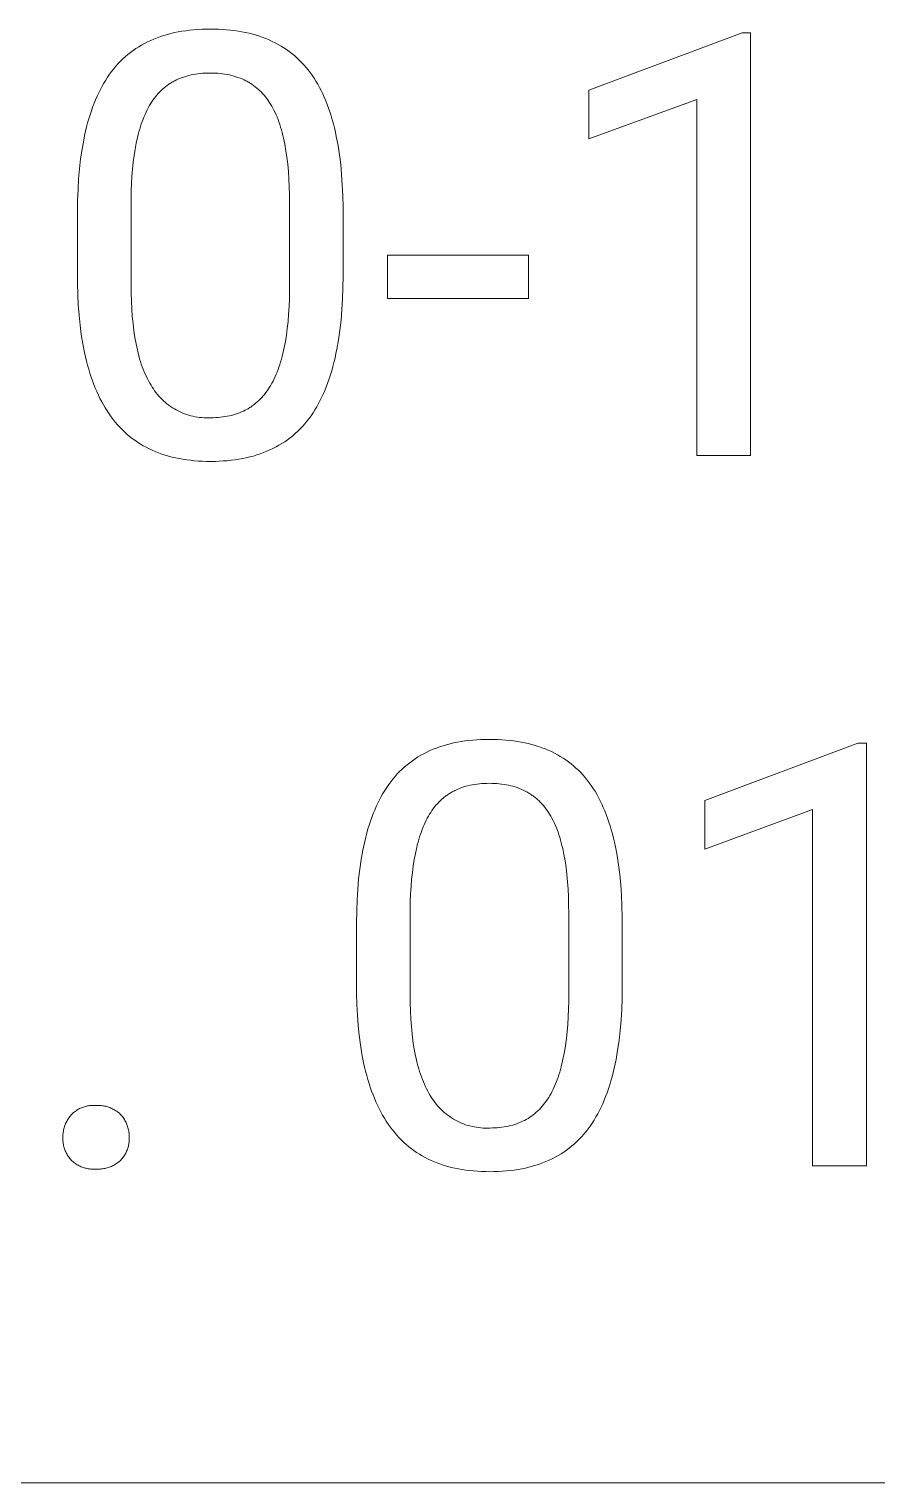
# Model space of a CAD drawing. Header units: millimetres. Extents: x -1480 to 5249, y -840 to 3860.
# Drawn here: x 3747.1 to 3875.5, y -464.2 to -244.1 of the extents above; entities that cross this region are included whole.
import ezdxf

# ---------------------------------------------------------------- set-up
doc = ezdxf.new("R2010")
doc.units = ezdxf.units.MM
doc.header["$MEASUREMENT"] = 0
doc.layers.add('Domyślny', color=7, linetype='Continuous', true_color=0x000000)

msp = doc.modelspace()

# ---------------------------------------------------------------- linework, layer by layer
at = {"layer": 'Domyślny', "color": 18, "lineweight": 15, "true_color": 0x000000}
for p, q in [((3770.27, -244.38), (3770.85, -244.3)), ((3770.85, -244.3), (3771.44, -244.22)), ((3771.44, -244.22), (3772.04, -244.16)), ((3772.04, -244.16), (3772.65, -244.12)), ((3772.65, -244.12), (3773.27, -244.08)), ((3773.27, -244.08), (3773.9, -244.06)), ((3773.9, -244.06), (3774.55, -244.06)), ((3774.55, -244.06), (3775.19, -244.06)), ((3775.19, -244.06), (3775.82, -244.08)), ((3775.82, -244.08), (3776.43, -244.11)), ((3776.43, -244.11), (3777.04, -244.16)), ((3777.04, -244.16), (3777.64, -244.22)), ((3777.64, -244.22), (3778.22, -244.29)), ((3778.22, -244.29), (3778.8, -244.37)), ((3778.8, -244.37), (3779.36, -244.47)), ((3763.73, -246.73), (3764.17, -246.47)), ((3764.17, -246.47), (3764.62, -246.22)), ((3764.62, -246.22), (3765.08, -245.99)), ((3765.08, -245.99), (3765.55, -245.77)), ((3765.55, -245.77), (3766.03, -245.56)), ((3766.03, -245.56), (3766.52, -245.37)), ((3766.52, -245.37), (3767.03, -245.19)), ((3767.03, -245.19), (3767.54, -245.02)), ((3767.54, -245.02), (3768.07, -244.87)), ((3768.07, -244.87), (3768.6, -244.73)), ((3768.6, -244.73), (3769.15, -244.6)), ((3769.15, -244.6), (3769.7, -244.48)), ((3769.7, -244.48), (3770.27, -244.38)), ((3779.36, -244.47), (3779.91, -244.58)), ((3779.91, -244.58), (3780.45, -244.7)), ((3780.45, -244.7), (3780.99, -244.83)), ((3780.99, -244.83), (3781.51, -244.98)), ((3781.51, -244.98), (3782.02, -245.14)), ((3782.02, -245.14), (3782.52, -245.32)), ((3782.52, -245.32), (3783, -245.5)), ((3783, -245.5), (3783.48, -245.7)), ((3783.48, -245.7), (3783.95, -245.92)), ((3783.95, -245.92), (3784.41, -246.14)), ((3784.41, -246.14), (3784.85, -246.38)), ((3784.85, -246.38), (3785.29, -246.63)), ((3831.91, -253.33), (3855.1, -244.64)), ((3855.1, -244.64), (3856.38, -244.64)), ((3856.38, -244.64), (3856.38, -308.65)), ((3760.97, -248.92), (3761.33, -248.57)), ((3761.33, -248.57), (3761.7, -248.23)), ((3761.7, -248.23), (3762.09, -247.9)), ((3762.09, -247.9), (3762.48, -247.59)), ((3762.48, -247.59), (3762.89, -247.29)), ((3762.89, -247.29), (3763.31, -247)), ((3763.31, -247), (3763.73, -246.73)), ((3785.29, -246.63), (3785.71, -246.89)), ((3785.71, -246.89), (3786.13, -247.17)), ((3786.13, -247.17), (3786.53, -247.46)), ((3786.53, -247.46), (3786.92, -247.76)), ((3786.92, -247.76), (3787.31, -248.08)), ((3787.31, -248.08), (3787.68, -248.41)), ((3787.68, -248.41), (3788.04, -248.75)), ((3788.04, -248.75), (3788.39, -249.1)), ((3759.01, -251.32), (3759.31, -250.89)), ((3759.31, -250.89), (3759.62, -250.47)), ((3759.62, -250.47), (3759.94, -250.06)), ((3759.94, -250.06), (3760.27, -249.67)), ((3760.27, -249.67), (3760.62, -249.29)), ((3760.62, -249.29), (3760.97, -248.92)), ((3771.99, -250.94), (3771.65, -251)), ((3772.34, -250.88), (3771.99, -250.94)), ((3772.69, -250.83), (3772.34, -250.88)), ((3773.05, -250.78), (3772.69, -250.83)), ((3773.41, -250.75), (3773.05, -250.78)), ((3773.78, -250.73), (3773.41, -250.75)), ((3774.16, -250.72), (3773.78, -250.73)), ((3774.55, -250.71), (3774.16, -250.72)), ((3774.93, -250.72), (3774.55, -250.71)), ((3775.32, -250.73), (3774.93, -250.72)), ((3775.69, -250.75), (3775.32, -250.73)), ((3776.06, -250.78), (3775.69, -250.75)), ((3776.42, -250.83), (3776.06, -250.78)), ((3776.77, -250.88), (3776.42, -250.83)), ((3777.12, -250.94), (3776.77, -250.88)), ((3777.46, -251), (3777.12, -250.94)), ((3788.39, -249.1), (3788.73, -249.47)), ((3788.73, -249.47), (3789.06, -249.85)), ((3789.06, -249.85), (3789.38, -250.24)), ((3789.38, -250.24), (3789.69, -250.64)), ((3789.69, -250.64), (3789.99, -251.06)), ((3757.92, -253.2), (3758.18, -252.71)), ((3758.18, -252.71), (3758.45, -252.23)), ((3758.45, -252.23), (3758.73, -251.77)), ((3758.73, -251.77), (3759.01, -251.32)), ((3767.36, -253.13), (3767.25, -253.24)), ((3767.48, -253.03), (3767.36, -253.13)), ((3767.6, -252.93), (3767.48, -253.03)), ((3767.73, -252.83), (3767.6, -252.93)), ((3767.85, -252.73), (3767.73, -252.83)), ((3767.98, -252.64), (3767.85, -252.73)), ((3768.1, -252.54), (3767.98, -252.64)), ((3768.23, -252.45), (3768.1, -252.54)), ((3768.36, -252.36), (3768.23, -252.45)), ((3768.5, -252.28), (3768.36, -252.36)), ((3768.63, -252.2), (3768.5, -252.28)), ((3768.76, -252.11), (3768.63, -252.2)), ((3768.9, -252.04), (3768.76, -252.11)), ((3769.04, -251.96), (3768.9, -252.04)), ((3769.18, -251.88), (3769.04, -251.96)), ((3769.47, -251.74), (3769.18, -251.88)), ((3769.76, -251.61), (3769.47, -251.74)), ((3770.06, -251.49), (3769.76, -251.61)), ((3770.36, -251.37), (3770.06, -251.49)), ((3770.68, -251.27), (3770.36, -251.37)), ((3770.99, -251.17), (3770.68, -251.27)), ((3771.32, -251.08), (3770.99, -251.17)), ((3771.65, -251), (3771.32, -251.08)), ((3777.8, -251.08), (3777.46, -251)), ((3778.13, -251.17), (3777.8, -251.08)), ((3778.45, -251.27), (3778.13, -251.17)), ((3778.76, -251.37), (3778.45, -251.27)), ((3779.07, -251.49), (3778.76, -251.37)), ((3779.37, -251.61), (3779.07, -251.49)), ((3779.67, -251.74), (3779.37, -251.61)), ((3779.96, -251.89), (3779.67, -251.74)), ((3780.1, -251.96), (3779.96, -251.89)), ((3780.24, -252.04), (3780.1, -251.96)), ((3780.38, -252.12), (3780.24, -252.04)), ((3780.52, -252.2), (3780.38, -252.12)), ((3780.65, -252.28), (3780.52, -252.2)), ((3780.79, -252.37), (3780.65, -252.28)), ((3780.92, -252.46), (3780.79, -252.37)), ((3781.05, -252.55), (3780.92, -252.46)), ((3781.18, -252.64), (3781.05, -252.55)), ((3781.3, -252.74), (3781.18, -252.64)), ((3781.43, -252.83), (3781.3, -252.74)), ((3781.55, -252.93), (3781.43, -252.83)), ((3781.68, -253.04), (3781.55, -252.93)), ((3781.8, -253.14), (3781.68, -253.04)), ((3781.92, -253.25), (3781.8, -253.14)), ((3789.99, -251.06), (3790.28, -251.5)), ((3790.28, -251.5), (3790.56, -251.94)), ((3790.56, -251.94), (3790.83, -252.4)), ((3790.83, -252.4), (3791.09, -252.88)), ((3791.09, -252.88), (3791.34, -253.37)), ((3756.75, -255.86), (3756.97, -255.3)), ((3756.97, -255.3), (3757.19, -254.75)), ((3757.19, -254.75), (3757.42, -254.22)), ((3757.42, -254.22), (3757.67, -253.7)), ((3757.67, -253.7), (3757.92, -253.2)), ((3765.68, -255.11), (3765.5, -255.39)), ((3765.87, -254.83), (3765.68, -255.11)), ((3766.06, -254.56), (3765.87, -254.83)), ((3766.26, -254.3), (3766.06, -254.56)), ((3766.47, -254.05), (3766.26, -254.3)), ((3766.68, -253.8), (3766.47, -254.05)), ((3766.9, -253.57), (3766.68, -253.8)), ((3767.13, -253.35), (3766.9, -253.57)), ((3767.25, -253.24), (3767.13, -253.35)), ((3782.03, -253.36), (3781.92, -253.25)), ((3782.26, -253.58), (3782.03, -253.36)), ((3782.49, -253.82), (3782.26, -253.58)), ((3782.7, -254.06), (3782.49, -253.82)), ((3782.91, -254.31), (3782.7, -254.06)), ((3783.12, -254.58), (3782.91, -254.31)), ((3783.31, -254.85), (3783.12, -254.58)), ((3783.5, -255.13), (3783.31, -254.85)), ((3783.69, -255.42), (3783.5, -255.13)), ((3791.34, -253.37), (3791.59, -253.87)), ((3791.59, -253.87), (3791.82, -254.39)), ((3791.82, -254.39), (3792.04, -254.92)), ((3792.04, -254.92), (3792.26, -255.46)), ((3831.91, -260.68), (3831.91, -253.33)), ((3848.25, -254.7), (3831.91, -260.68)), ((3848.25, -308.65), (3848.25, -254.7)), ((3756.17, -257.63), (3756.36, -257.03)), ((3756.36, -257.03), (3756.55, -256.44)), ((3756.55, -256.44), (3756.75, -255.86)), ((3764.53, -257.32), (3764.39, -257.68)), ((3764.68, -256.98), (3764.53, -257.32)), ((3764.83, -256.64), (3764.68, -256.98)), ((3764.99, -256.31), (3764.83, -256.64)), ((3765.15, -256), (3764.99, -256.31)), ((3765.32, -255.69), (3765.15, -256)), ((3765.5, -255.39), (3765.32, -255.69)), ((3783.87, -255.72), (3783.69, -255.42)), ((3784.04, -256.03), (3783.87, -255.72)), ((3784.21, -256.35), (3784.04, -256.03)), ((3784.37, -256.68), (3784.21, -256.35)), ((3784.52, -257.02), (3784.37, -256.68)), ((3784.67, -257.37), (3784.52, -257.02)), ((3784.82, -257.74), (3784.67, -257.37)), ((3792.26, -255.46), (3792.46, -256.02)), ((3792.46, -256.02), (3792.66, -256.59)), ((3792.66, -256.59), (3792.85, -257.18)), ((3792.85, -257.18), (3793.03, -257.78)), ((3755.52, -260.18), (3755.67, -259.52)), ((3755.67, -259.52), (3755.83, -258.88)), ((3755.83, -258.88), (3755.99, -258.25)), ((3755.99, -258.25), (3756.17, -257.63)), ((3763.76, -259.61), (3763.65, -260.03)), ((3763.87, -259.21), (3763.76, -259.61)), ((3763.99, -258.81), (3763.87, -259.21)), ((3764.12, -258.42), (3763.99, -258.81)), ((3764.25, -258.05), (3764.12, -258.42)), ((3764.39, -257.68), (3764.25, -258.05)), ((3784.95, -258.11), (3784.82, -257.74)), ((3785.09, -258.5), (3784.95, -258.11)), ((3785.21, -258.9), (3785.09, -258.5)), ((3785.33, -259.3), (3785.21, -258.9)), ((3785.45, -259.72), (3785.33, -259.3)), ((3785.56, -260.15), (3785.45, -259.72)), ((3793.03, -257.78), (3793.2, -258.39)), ((3793.2, -258.39), (3793.36, -259.02)), ((3793.36, -259.02), (3793.51, -259.67)), ((3793.51, -259.67), (3793.65, -260.32)), ((3755.14, -262.25), (3755.39, -260.86)), ((3755.39, -260.86), (3755.52, -260.18)), ((3763.35, -261.34), (3763.17, -262.26)), ((3763.54, -260.46), (3763.35, -261.34)), ((3763.65, -260.03), (3763.54, -260.46)), ((3785.66, -260.59), (3785.56, -260.15)), ((3785.86, -261.51), (3785.66, -260.59)), ((3786.03, -262.47), (3785.86, -261.51)), ((3793.65, -260.32), (3793.91, -261.68)), ((3793.91, -261.68), (3794.12, -263.09)), ((3754.76, -265.2), (3754.93, -263.69)), ((3754.93, -263.69), (3755.14, -262.25)), ((3763.02, -263.22), (3762.89, -264.22)), ((3763.17, -262.26), (3763.02, -263.22)), ((3786.17, -263.47), (3786.03, -262.47)), ((3786.3, -264.51), (3786.17, -263.47)), ((3794.12, -263.09), (3794.31, -264.55)), ((3754.62, -266.76), (3754.76, -265.2)), ((3762.7, -266.33), (3762.63, -267.45)), ((3762.78, -265.26), (3762.7, -266.33)), ((3762.89, -264.22), (3762.78, -265.26)), ((3786.4, -265.6), (3786.3, -264.51)), ((3786.48, -266.74), (3786.4, -265.6)), ((3794.31, -264.55), (3794.45, -266.07)), ((3794.45, -266.07), (3794.56, -267.65)), ((3754.47, -270.04), (3754.53, -268.37)), ((3754.53, -268.37), (3754.62, -266.76)), ((3762.63, -267.45), (3762.58, -268.61)), ((3786.53, -267.91), (3786.48, -266.74)), ((3786.57, -269.14), (3786.53, -267.91)), ((3794.56, -267.65), (3794.63, -269.28)), ((3754.45, -271.77), (3754.47, -270.04)), ((3762.58, -268.61), (3762.56, -269.8)), ((3762.56, -269.8), (3762.56, -282.75)), ((3786.58, -270.41), (3786.57, -269.14)), ((3786.58, -283.67), (3786.58, -270.41)), ((3794.63, -269.28), (3794.67, -270.97)), ((3754.45, -282.57), (3754.45, -271.77)), ((3794.67, -270.97), (3794.67, -281.47)), ((3801.38, -284.88), (3801.38, -278.27)), ((3801.38, -278.27), (3822.74, -278.27)), ((3822.74, -278.27), (3822.74, -284.88)), ((3794.67, -281.47), (3794.65, -283.23)), ((3754.49, -284.23), (3754.45, -282.57)), ((3762.56, -282.75), (3762.57, -284.02)), ((3786.55, -284.9), (3786.58, -283.67)), ((3794.65, -283.23), (3794.59, -284.92)), ((3754.57, -285.83), (3754.49, -284.23)), ((3754.69, -287.38), (3754.57, -285.83)), ((3762.57, -284.02), (3762.61, -285.24)), ((3762.61, -285.24), (3762.67, -286.42)), ((3786.43, -287.22), (3786.5, -286.08)), ((3786.5, -286.08), (3786.55, -284.9)), ((3794.59, -284.92), (3794.5, -286.56)), ((3822.74, -284.88), (3801.38, -284.88)), ((3754.84, -288.87), (3754.69, -287.38)), ((3762.67, -286.42), (3762.75, -287.56)), ((3762.75, -287.56), (3762.86, -288.66)), ((3786.23, -289.38), (3786.34, -288.32)), ((3786.34, -288.32), (3786.43, -287.22)), ((3794.37, -288.14), (3794.19, -289.66)), ((3794.5, -286.56), (3794.37, -288.14)), ((3755.03, -290.32), (3754.84, -288.87)), ((3755.26, -291.71), (3755.03, -290.32)), ((3762.86, -288.66), (3762.99, -289.72)), ((3762.99, -289.72), (3763.14, -290.74)), ((3785.93, -291.37), (3786.09, -290.39)), ((3786.09, -290.39), (3786.23, -289.38)), ((3794.19, -289.66), (3793.99, -291.12)), ((3755.52, -293.05), (3755.26, -291.71)), ((3763.14, -290.74), (3763.32, -291.71)), ((3763.32, -291.71), (3763.52, -292.65)), ((3763.52, -292.65), (3763.63, -293.1)), ((3785.56, -293.19), (3785.76, -292.3)), ((3785.76, -292.3), (3785.93, -291.37)), ((3793.74, -292.53), (3793.6, -293.21)), ((3793.99, -291.12), (3793.74, -292.53)), ((3755.66, -293.7), (3755.52, -293.05)), ((3755.82, -294.34), (3755.66, -293.7)), ((3755.98, -294.96), (3755.82, -294.34)), ((3756.15, -295.57), (3755.98, -294.96)), ((3763.63, -293.1), (3763.74, -293.54)), ((3763.74, -293.54), (3763.86, -293.97)), ((3763.86, -293.97), (3763.99, -294.38)), ((3763.99, -294.38), (3764.12, -294.79)), ((3764.12, -294.79), (3764.26, -295.19)), ((3784.96, -295.24), (3785.09, -294.85)), ((3785.09, -294.85), (3785.22, -294.45)), ((3785.22, -294.45), (3785.33, -294.04)), ((3785.33, -294.04), (3785.45, -293.62)), ((3785.45, -293.62), (3785.56, -293.19)), ((3793.3, -294.53), (3793.14, -295.17)), ((3793.46, -293.88), (3793.3, -294.53)), ((3793.6, -293.21), (3793.46, -293.88)), ((3756.33, -296.17), (3756.15, -295.57)), ((3756.52, -296.76), (3756.33, -296.17)), ((3756.72, -297.33), (3756.52, -296.76)), ((3764.26, -295.19), (3764.41, -295.58)), ((3764.41, -295.58), (3764.56, -295.95)), ((3764.56, -295.95), (3764.71, -296.32)), ((3764.71, -296.32), (3764.88, -296.67)), ((3764.88, -296.67), (3765.04, -297.02)), ((3765.04, -297.02), (3765.22, -297.35)), ((3784.07, -297.36), (3784.23, -297.03)), ((3784.23, -297.03), (3784.39, -296.69)), ((3784.39, -296.69), (3784.54, -296.34)), ((3784.54, -296.34), (3784.69, -295.99)), ((3784.69, -295.99), (3784.83, -295.62)), ((3784.83, -295.62), (3784.96, -295.24)), ((3792.58, -297), (3792.38, -297.58)), ((3792.78, -296.4), (3792.58, -297)), ((3792.96, -295.79), (3792.78, -296.4)), ((3793.14, -295.17), (3792.96, -295.79)), ((3756.93, -297.89), (3756.72, -297.33)), ((3757.15, -298.43), (3756.93, -297.89)), ((3757.38, -298.96), (3757.15, -298.43)), ((3757.62, -299.48), (3757.38, -298.96)), ((3765.22, -297.35), (3765.4, -297.67)), ((3765.4, -297.67), (3765.59, -297.99)), ((3765.59, -297.99), (3765.76, -298.28)), ((3765.76, -298.28), (3765.94, -298.56)), ((3765.94, -298.56), (3766.14, -298.84)), ((3766.14, -298.84), (3766.34, -299.11)), ((3766.34, -299.11), (3766.55, -299.38)), ((3766.55, -299.38), (3766.77, -299.63)), ((3782.57, -299.62), (3782.78, -299.37)), ((3782.78, -299.37), (3782.98, -299.11)), ((3782.98, -299.11), (3783.18, -298.84)), ((3783.18, -298.84), (3783.37, -298.56)), ((3783.37, -298.56), (3783.55, -298.28)), ((3783.55, -298.28), (3783.73, -297.98)), ((3783.73, -297.98), (3783.9, -297.67)), ((3783.9, -297.67), (3784.07, -297.36)), ((3791.71, -299.24), (3791.47, -299.76)), ((3791.95, -298.7), (3791.71, -299.24)), ((3792.17, -298.15), (3791.95, -298.7)), ((3792.38, -297.58), (3792.17, -298.15)), ((3757.86, -299.99), (3757.62, -299.48)), ((3758.12, -300.49), (3757.86, -299.99)), ((3758.38, -300.97), (3758.12, -300.49)), ((3758.66, -301.43), (3758.38, -300.97)), ((3758.94, -301.89), (3758.66, -301.43)), ((3766.77, -299.63), (3767, -299.88)), ((3767, -299.88), (3767.24, -300.12)), ((3767.24, -300.12), (3767.49, -300.36)), ((3767.49, -300.36), (3767.74, -300.58)), ((3767.74, -300.58), (3768, -300.8)), ((3768, -300.8), (3768.27, -301)), ((3768.27, -301), (3768.55, -301.2)), ((3768.55, -301.2), (3768.83, -301.39)), ((3768.83, -301.39), (3769.12, -301.56)), ((3769.12, -301.56), (3769.41, -301.73)), ((3779.87, -301.76), (3780.14, -301.62)), ((3780.14, -301.62), (3780.28, -301.54)), ((3780.28, -301.54), (3780.41, -301.46)), ((3780.41, -301.46), (3780.55, -301.37)), ((3780.55, -301.37), (3780.68, -301.29)), ((3780.68, -301.29), (3780.81, -301.2)), ((3780.81, -301.2), (3780.93, -301.11)), ((3780.93, -301.11), (3781.06, -301.02)), ((3781.06, -301.02), (3781.19, -300.93)), ((3781.19, -300.93), (3781.43, -300.73)), ((3781.43, -300.73), (3781.67, -300.53)), ((3781.67, -300.53), (3781.9, -300.32)), ((3781.9, -300.32), (3782.13, -300.09)), ((3782.13, -300.09), (3782.35, -299.86)), ((3782.35, -299.86), (3782.57, -299.62)), ((3790.69, -301.25), (3790.41, -301.71)), ((3790.96, -300.76), (3790.69, -301.25)), ((3791.22, -300.27), (3790.96, -300.76)), ((3791.47, -299.76), (3791.22, -300.27)), ((3759.23, -302.33), (3758.94, -301.89)), ((3759.54, -302.76), (3759.23, -302.33)), ((3759.85, -303.18), (3759.54, -302.76)), ((3760.17, -303.58), (3759.85, -303.18)), ((3760.5, -303.97), (3760.17, -303.58)), ((3769.41, -301.73), (3769.71, -301.89)), ((3769.71, -301.89), (3770.02, -302.04)), ((3770.02, -302.04), (3770.33, -302.17)), ((3770.33, -302.17), (3770.65, -302.3)), ((3770.65, -302.3), (3770.96, -302.41)), ((3770.96, -302.41), (3771.29, -302.51)), ((3771.29, -302.51), (3771.61, -302.61)), ((3771.61, -302.61), (3771.94, -302.69)), ((3771.94, -302.69), (3772.28, -302.76)), ((3772.28, -302.76), (3772.61, -302.81)), ((3772.61, -302.81), (3772.94, -302.86)), ((3772.94, -302.86), (3773.28, -302.89)), ((3773.28, -302.89), (3773.62, -302.92)), ((3773.62, -302.92), (3773.96, -302.93)), ((3773.96, -302.93), (3774.3, -302.93)), ((3774.3, -302.93), (3774.64, -302.92)), ((3774.64, -302.92), (3775.01, -302.91)), ((3775.01, -302.91), (3775.38, -302.9)), ((3775.38, -302.9), (3775.74, -302.88)), ((3775.74, -302.88), (3776.09, -302.84)), ((3776.09, -302.84), (3776.44, -302.8)), ((3776.44, -302.8), (3776.78, -302.75)), ((3776.78, -302.75), (3777.12, -302.7)), ((3777.12, -302.7), (3777.45, -302.63)), ((3777.45, -302.63), (3777.77, -302.55)), ((3777.77, -302.55), (3778.09, -302.47)), ((3778.09, -302.47), (3778.4, -302.37)), ((3778.4, -302.37), (3778.71, -302.27)), ((3778.71, -302.27), (3779.01, -302.16)), ((3779.01, -302.16), (3779.3, -302.03)), ((3779.3, -302.03), (3779.59, -301.9)), ((3779.59, -301.9), (3779.87, -301.76)), ((3789.2, -303.44), (3788.87, -303.84)), ((3789.52, -303.03), (3789.2, -303.44)), ((3789.83, -302.6), (3789.52, -303.03)), ((3790.13, -302.16), (3789.83, -302.6)), ((3790.41, -301.71), (3790.13, -302.16)), ((3760.85, -304.35), (3760.5, -303.97)), ((3761.2, -304.71), (3760.85, -304.35)), ((3761.56, -305.06), (3761.2, -304.71)), ((3761.94, -305.4), (3761.56, -305.06)), ((3762.32, -305.73), (3761.94, -305.4)), ((3762.72, -306.04), (3762.32, -305.73)), ((3786.66, -305.95), (3786.25, -306.25)), ((3787.05, -305.63), (3786.66, -305.95)), ((3787.44, -305.3), (3787.05, -305.63)), ((3787.81, -304.95), (3787.44, -305.3)), ((3788.17, -304.6), (3787.81, -304.95)), ((3788.52, -304.22), (3788.17, -304.6)), ((3788.87, -303.84), (3788.52, -304.22)), ((3763.12, -306.33), (3762.72, -306.04)), ((3763.54, -306.62), (3763.12, -306.33)), ((3763.96, -306.89), (3763.54, -306.62)), ((3764.4, -307.15), (3763.96, -306.89)), ((3764.84, -307.39), (3764.4, -307.15)), ((3765.3, -307.62), (3764.84, -307.39)), ((3765.77, -307.84), (3765.3, -307.62)), ((3766.24, -308.04), (3765.77, -307.84)), ((3766.73, -308.23), (3766.24, -308.04)), ((3782.62, -308.2), (3782.12, -308.38)), ((3783.11, -308), (3782.62, -308.2)), ((3783.59, -307.79), (3783.11, -308)), ((3784.06, -307.57), (3783.59, -307.79)), ((3784.52, -307.33), (3784.06, -307.57)), ((3784.97, -307.08), (3784.52, -307.33)), ((3785.41, -306.82), (3784.97, -307.08)), ((3785.83, -306.54), (3785.41, -306.82)), ((3786.25, -306.25), (3785.83, -306.54)), ((3767.23, -308.41), (3766.73, -308.23)), ((3767.74, -308.58), (3767.23, -308.41)), ((3768.26, -308.73), (3767.74, -308.58)), ((3768.79, -308.87), (3768.26, -308.73)), ((3769.32, -308.99), (3768.79, -308.87)), ((3769.87, -309.1), (3769.32, -308.99)), ((3770.43, -309.2), (3769.87, -309.1)), ((3771, -309.29), (3770.43, -309.2)), ((3771.58, -309.36), (3771, -309.29)), ((3772.17, -309.42), (3771.58, -309.36)), ((3772.77, -309.47), (3772.17, -309.42)), ((3773.38, -309.5), (3772.77, -309.47)), ((3774.01, -309.52), (3773.38, -309.5)), ((3774.64, -309.53), (3774.01, -309.52)), ((3775.28, -309.52), (3774.64, -309.53)), ((3775.91, -309.5), (3775.28, -309.52)), ((3776.52, -309.46), (3775.91, -309.5)), ((3777.13, -309.42), (3776.52, -309.46)), ((3777.73, -309.36), (3777.13, -309.42)), ((3778.31, -309.28), (3777.73, -309.36)), ((3778.89, -309.19), (3778.31, -309.28)), ((3779.46, -309.09), (3778.89, -309.19)), ((3780.01, -308.98), (3779.46, -309.09)), ((3780.55, -308.85), (3780.01, -308.98)), ((3781.09, -308.71), (3780.55, -308.85)), ((3781.61, -308.55), (3781.09, -308.71)), ((3782.12, -308.38), (3781.61, -308.55)), ((3856.38, -308.65), (3848.25, -308.65)), ((3810.87, -352.29), (3811.42, -352.16)), ((3811.42, -352.16), (3811.98, -352.05)), ((3811.98, -352.05), (3812.55, -351.95)), ((3812.55, -351.95), (3813.12, -351.86)), ((3813.12, -351.86), (3813.71, -351.79)), ((3813.71, -351.79), (3814.31, -351.73)), ((3814.31, -351.73), (3814.92, -351.68)), ((3814.92, -351.68), (3815.55, -351.65)), ((3815.55, -351.65), (3816.18, -351.63)), ((3816.18, -351.63), (3816.82, -351.62)), ((3816.82, -351.62), (3817.46, -351.63)), ((3817.46, -351.63), (3818.09, -351.65)), ((3818.09, -351.65), (3818.71, -351.68)), ((3818.71, -351.68), (3819.31, -351.72)), ((3819.31, -351.72), (3819.91, -351.78)), ((3819.91, -351.78), (3820.5, -351.85)), ((3820.5, -351.85), (3821.07, -351.94)), ((3821.07, -351.94), (3821.63, -352.03)), ((3821.63, -352.03), (3822.19, -352.14)), ((3822.19, -352.14), (3822.73, -352.26)), ((3822.73, -352.26), (3823.26, -352.4)), ((3849.46, -360.9), (3872.65, -352.2)), ((3872.65, -352.2), (3873.93, -352.2)), ((3873.93, -352.2), (3873.93, -416.22)), ((3805.58, -354.57), (3806.01, -354.29)), ((3806.01, -354.29), (3806.45, -354.03)), ((3806.45, -354.03), (3806.9, -353.79)), ((3806.9, -353.79), (3807.36, -353.55)), ((3807.36, -353.55), (3807.83, -353.33)), ((3807.83, -353.33), (3808.31, -353.12)), ((3808.31, -353.12), (3808.8, -352.93)), ((3808.8, -352.93), (3809.3, -352.75)), ((3809.3, -352.75), (3809.82, -352.58)), ((3809.82, -352.58), (3810.34, -352.43)), ((3810.34, -352.43), (3810.87, -352.29)), ((3823.26, -352.4), (3823.78, -352.55)), ((3823.78, -352.55), (3824.29, -352.71)), ((3824.29, -352.71), (3824.79, -352.88)), ((3824.79, -352.88), (3825.28, -353.07)), ((3825.28, -353.07), (3825.76, -353.26)), ((3825.76, -353.26), (3826.22, -353.48)), ((3826.22, -353.48), (3826.68, -353.7)), ((3826.68, -353.7), (3827.13, -353.94)), ((3827.13, -353.94), (3827.56, -354.19)), ((3827.56, -354.19), (3827.99, -354.45)), ((3827.99, -354.45), (3828.4, -354.73)), ((3802.89, -356.85), (3803.24, -356.49)), ((3803.24, -356.49), (3803.61, -356.13)), ((3803.61, -356.13), (3803.98, -355.79)), ((3803.98, -355.79), (3804.36, -355.47)), ((3804.36, -355.47), (3804.76, -355.15)), ((3804.76, -355.15), (3805.17, -354.85)), ((3805.17, -354.85), (3805.58, -354.57)), ((3828.4, -354.73), (3828.8, -355.01)), ((3828.8, -355.01), (3829.2, -355.32)), ((3829.2, -355.32), (3829.58, -355.63)), ((3829.58, -355.63), (3829.95, -355.96)), ((3829.95, -355.96), (3830.32, -356.3)), ((3830.32, -356.3), (3830.67, -356.65)), ((3830.67, -356.65), (3831.01, -357.01)), ((3801.29, -358.89), (3801.59, -358.45)), ((3801.59, -358.45), (3801.9, -358.03)), ((3801.9, -358.03), (3802.22, -357.63)), ((3802.22, -357.63), (3802.55, -357.23)), ((3802.55, -357.23), (3802.89, -356.85)), ((3812.95, -358.82), (3812.64, -358.93)), ((3813.27, -358.73), (3812.95, -358.82)), ((3813.59, -358.64), (3813.27, -358.73)), ((3813.93, -358.57), (3813.59, -358.64)), ((3814.27, -358.5), (3813.93, -358.57)), ((3814.61, -358.44), (3814.27, -358.5)), ((3814.96, -358.39), (3814.61, -358.44)), ((3815.32, -358.35), (3814.96, -358.39)), ((3815.69, -358.32), (3815.32, -358.35)), ((3816.06, -358.29), (3815.69, -358.32)), ((3816.44, -358.28), (3816.06, -358.29)), ((3816.82, -358.27), (3816.44, -358.28)), ((3817.21, -358.28), (3816.82, -358.27)), ((3817.59, -358.29), (3817.21, -358.28)), ((3817.96, -358.32), (3817.59, -358.29)), ((3818.33, -358.35), (3817.96, -358.32)), ((3818.69, -358.39), (3818.33, -358.35)), ((3819.05, -358.44), (3818.69, -358.39)), ((3819.4, -358.5), (3819.05, -358.44)), ((3819.74, -358.57), (3819.4, -358.5)), ((3820.07, -358.64), (3819.74, -358.57)), ((3820.4, -358.73), (3820.07, -358.64)), ((3820.72, -358.82), (3820.4, -358.73)), ((3821.04, -358.93), (3820.72, -358.82)), ((3831.01, -357.01), (3831.34, -357.39)), ((3831.34, -357.39), (3831.66, -357.78)), ((3831.66, -357.78), (3831.97, -358.19)), ((3831.97, -358.19), (3832.27, -358.6)), ((3832.27, -358.6), (3832.55, -359.04)), ((3799.94, -361.27), (3800.19, -360.76)), ((3800.19, -360.76), (3800.45, -360.27)), ((3800.45, -360.27), (3800.72, -359.8)), ((3800.72, -359.8), (3801, -359.34)), ((3801, -359.34), (3801.29, -358.89)), ((3809.29, -361.01), (3809.18, -361.13)), ((3809.41, -360.9), (3809.29, -361.01)), ((3809.52, -360.79), (3809.41, -360.9)), ((3809.64, -360.69), (3809.52, -360.79)), ((3809.76, -360.58), (3809.64, -360.69)), ((3809.88, -360.48), (3809.76, -360.58)), ((3810, -360.38), (3809.88, -360.48)), ((3810.13, -360.28), (3810, -360.38)), ((3810.25, -360.19), (3810.13, -360.28)), ((3810.38, -360.1), (3810.25, -360.19)), ((3810.51, -360.01), (3810.38, -360.1)), ((3810.64, -359.92), (3810.51, -360.01)), ((3810.77, -359.83), (3810.64, -359.92)), ((3810.9, -359.75), (3810.77, -359.83)), ((3811.04, -359.67), (3810.9, -359.75)), ((3811.18, -359.59), (3811.04, -359.67)), ((3811.32, -359.51), (3811.18, -359.59)), ((3811.46, -359.44), (3811.32, -359.51)), ((3811.6, -359.37), (3811.46, -359.44)), ((3811.74, -359.3), (3811.6, -359.37)), ((3812.03, -359.17), (3811.74, -359.3)), ((3812.33, -359.04), (3812.03, -359.17)), ((3812.64, -358.93), (3812.33, -359.04)), ((3821.35, -359.04), (3821.04, -358.93)), ((3821.65, -359.17), (3821.35, -359.04)), ((3821.94, -359.3), (3821.65, -359.17)), ((3822.23, -359.44), (3821.94, -359.3)), ((3822.37, -359.51), (3822.23, -359.44)), ((3822.52, -359.59), (3822.37, -359.51)), ((3822.65, -359.67), (3822.52, -359.59)), ((3822.79, -359.75), (3822.65, -359.67)), ((3822.93, -359.83), (3822.79, -359.75)), ((3823.06, -359.92), (3822.93, -359.83)), ((3823.19, -360.01), (3823.06, -359.92)), ((3823.32, -360.1), (3823.19, -360.01)), ((3823.45, -360.19), (3823.32, -360.1)), ((3823.58, -360.28), (3823.45, -360.19)), ((3823.7, -360.38), (3823.58, -360.28)), ((3823.83, -360.48), (3823.7, -360.38)), ((3823.95, -360.58), (3823.83, -360.48)), ((3824.07, -360.69), (3823.95, -360.58)), ((3824.19, -360.79), (3824.07, -360.69)), ((3824.31, -360.9), (3824.19, -360.79)), ((3824.54, -361.13), (3824.31, -360.9)), ((3832.55, -359.04), (3832.83, -359.48)), ((3832.83, -359.48), (3833.1, -359.94)), ((3833.1, -359.94), (3833.37, -360.42)), ((3833.37, -360.42), (3833.62, -360.91)), ((3833.62, -360.91), (3833.86, -361.41)), ((3849.46, -368.25), (3849.46, -360.9)), ((3799.03, -363.43), (3799.24, -362.87)), ((3799.24, -362.87), (3799.47, -362.32)), ((3799.47, -362.32), (3799.7, -361.79)), ((3799.7, -361.79), (3799.94, -361.27)), ((3807.6, -363.25), (3807.43, -363.56)), ((3807.77, -362.96), (3807.6, -363.25)), ((3807.95, -362.67), (3807.77, -362.96)), ((3808.14, -362.39), (3807.95, -362.67)), ((3808.33, -362.12), (3808.14, -362.39)), ((3808.54, -361.86), (3808.33, -362.12)), ((3808.74, -361.6), (3808.54, -361.86)), ((3808.96, -361.36), (3808.74, -361.6)), ((3809.18, -361.13), (3808.96, -361.36)), ((3824.76, -361.36), (3824.54, -361.13)), ((3824.98, -361.6), (3824.76, -361.36)), ((3825.19, -361.86), (3824.98, -361.6)), ((3825.39, -362.12), (3825.19, -361.86)), ((3825.59, -362.39), (3825.39, -362.12)), ((3825.78, -362.67), (3825.59, -362.39)), ((3825.96, -362.96), (3825.78, -362.67)), ((3826.14, -363.26), (3825.96, -362.96)), ((3826.31, -363.57), (3826.14, -363.26)), ((3833.86, -361.41), (3834.09, -361.93)), ((3834.09, -361.93), (3834.32, -362.46)), ((3834.32, -362.46), (3834.53, -363)), ((3834.53, -363), (3834.74, -363.56)), ((3865.79, -362.26), (3849.46, -368.25)), ((3865.79, -416.22), (3865.79, -362.26)), ((3798.27, -365.81), (3798.44, -365.19)), ((3798.44, -365.19), (3798.63, -364.59)), ((3798.63, -364.59), (3798.82, -364)), ((3798.82, -364), (3799.03, -363.43)), ((3806.66, -365.25), (3806.53, -365.61)), ((3806.81, -364.89), (3806.66, -365.25)), ((3806.95, -364.54), (3806.81, -364.89)), ((3807.11, -364.21), (3806.95, -364.54)), ((3807.26, -363.88), (3807.11, -364.21)), ((3807.43, -363.56), (3807.26, -363.88)), ((3826.48, -363.89), (3826.31, -363.57)), ((3826.64, -364.23), (3826.48, -363.89)), ((3826.8, -364.57), (3826.64, -364.23)), ((3826.95, -364.93), (3826.8, -364.57)), ((3827.09, -365.29), (3826.95, -364.93)), ((3827.23, -365.67), (3827.09, -365.29)), ((3834.74, -363.56), (3834.94, -364.14)), ((3834.94, -364.14), (3835.12, -364.72)), ((3835.12, -364.72), (3835.3, -365.32)), ((3835.3, -365.32), (3835.47, -365.94)), ((3797.8, -367.75), (3797.95, -367.09)), ((3797.95, -367.09), (3798.1, -366.44)), ((3798.1, -366.44), (3798.27, -365.81)), ((3805.92, -367.59), (3805.82, -368.02)), ((3806.03, -367.18), (3805.92, -367.59)), ((3806.15, -366.77), (3806.03, -367.18)), ((3806.27, -366.37), (3806.15, -366.77)), ((3806.4, -365.99), (3806.27, -366.37)), ((3806.53, -365.61), (3806.4, -365.99)), ((3827.36, -366.06), (3827.23, -365.67)), ((3827.49, -366.45), (3827.36, -366.06)), ((3827.61, -366.86), (3827.49, -366.45)), ((3827.72, -367.28), (3827.61, -366.86)), ((3827.83, -367.71), (3827.72, -367.28)), ((3835.47, -365.94), (3835.63, -366.57)), ((3835.63, -366.57), (3835.78, -367.21)), ((3835.78, -367.21), (3835.92, -367.87)), ((3797.2, -371.26), (3797.41, -369.81)), ((3797.41, -369.81), (3797.66, -368.42)), ((3797.66, -368.42), (3797.8, -367.75)), ((3805.45, -369.82), (3805.3, -370.78)), ((3805.62, -368.9), (3805.45, -369.82)), ((3805.82, -368.02), (3805.62, -368.9)), ((3827.94, -368.15), (3827.83, -367.71)), ((3828.13, -369.07), (3827.94, -368.15)), ((3828.3, -370.03), (3828.13, -369.07)), ((3835.92, -367.87), (3836.18, -369.22)), ((3836.18, -369.22), (3836.4, -370.63)), ((3797.03, -372.76), (3797.2, -371.26)), ((3805.17, -371.78), (3805.06, -372.82)), ((3805.3, -370.78), (3805.17, -371.78)), ((3828.45, -371.03), (3828.3, -370.03)), ((3828.57, -372.08), (3828.45, -371.03)), ((3828.67, -373.17), (3828.57, -372.08)), ((3836.4, -370.63), (3836.58, -372.1)), ((3796.9, -374.32), (3797.03, -372.76)), ((3804.97, -373.9), (3804.9, -375.01)), ((3805.06, -372.82), (3804.97, -373.9)), ((3828.75, -374.3), (3828.67, -373.17)), ((3836.58, -372.1), (3836.73, -373.63)), ((3836.73, -373.63), (3836.83, -375.2)), ((3796.74, -377.61), (3796.8, -375.94)), ((3796.8, -375.94), (3796.9, -374.32)), ((3804.86, -376.17), (3804.84, -377.36)), ((3804.9, -375.01), (3804.86, -376.17)), ((3828.81, -375.48), (3828.75, -374.3)), ((3828.84, -376.7), (3828.81, -375.48)), ((3836.83, -375.2), (3836.91, -376.84)), ((3796.72, -379.34), (3796.74, -377.61)), ((3804.84, -377.36), (3804.84, -390.31)), ((3828.85, -377.97), (3828.84, -376.7)), ((3828.85, -391.23), (3828.85, -377.97)), ((3836.91, -376.84), (3836.94, -378.53)), ((3836.94, -378.53), (3836.94, -389.04)), ((3796.72, -390.14), (3796.72, -379.34)), ((3836.94, -389.04), (3836.92, -390.79)), ((3796.77, -391.79), (3796.72, -390.14)), ((3796.85, -393.38), (3796.77, -391.79)), ((3804.84, -390.31), (3804.85, -391.58)), ((3804.85, -391.58), (3804.88, -392.8)), ((3828.83, -392.46), (3828.85, -391.23)), ((3836.92, -390.79), (3836.87, -392.48)), ((3796.96, -394.93), (3796.85, -393.38)), ((3804.88, -392.8), (3804.94, -393.98)), ((3804.94, -393.98), (3805.02, -395.12)), ((3828.71, -394.79), (3828.78, -393.64)), ((3828.78, -393.64), (3828.83, -392.46)), ((3836.87, -392.48), (3836.77, -394.11)), ((3797.12, -396.42), (3796.96, -394.93)), ((3805.02, -395.12), (3805.13, -396.22)), ((3805.13, -396.22), (3805.26, -397.28)), ((3828.5, -396.94), (3828.61, -395.88)), ((3828.61, -395.88), (3828.71, -394.79)), ((3836.64, -395.69), (3836.47, -397.21)), ((3836.77, -394.11), (3836.64, -395.69)), ((3797.3, -397.87), (3797.12, -396.42)), ((3797.53, -399.26), (3797.3, -397.87)), ((3805.26, -397.28), (3805.41, -398.29)), ((3805.41, -398.29), (3805.59, -399.27)), ((3828.21, -398.93), (3828.37, -397.96)), ((3828.37, -397.96), (3828.5, -396.94)), ((3836.47, -397.21), (3836.26, -398.67)), ((3797.79, -400.59), (3797.53, -399.26)), ((3797.94, -401.24), (3797.79, -400.59)), ((3805.59, -399.27), (3805.79, -400.2)), ((3805.79, -400.2), (3805.9, -400.65)), ((3805.9, -400.65), (3806.02, -401.08)), ((3827.83, -400.76), (3828.03, -399.86)), ((3828.03, -399.86), (3828.21, -398.93)), ((3836.02, -400.08), (3835.88, -400.76)), ((3836.26, -398.67), (3836.02, -400.08)), ((3798.09, -401.88), (3797.94, -401.24)), ((3798.25, -402.5), (3798.09, -401.88)), ((3798.43, -403.12), (3798.25, -402.5)), ((3806.02, -401.08), (3806.14, -401.51)), ((3806.14, -401.51), (3806.26, -401.93)), ((3806.26, -401.93), (3806.4, -402.34)), ((3806.4, -402.34), (3806.54, -402.73)), ((3806.54, -402.73), (3806.68, -403.12)), ((3827.1, -403.18), (3827.24, -402.8)), ((3827.24, -402.8), (3827.37, -402.41)), ((3827.37, -402.41), (3827.49, -402.01)), ((3827.49, -402.01), (3827.61, -401.61)), ((3827.61, -401.61), (3827.72, -401.19)), ((3827.72, -401.19), (3827.83, -400.76)), ((3835.41, -402.72), (3835.24, -403.34)), ((3835.58, -402.08), (3835.41, -402.72)), ((3835.73, -401.42), (3835.58, -402.08)), ((3835.88, -400.76), (3835.73, -401.42)), ((3798.61, -403.71), (3798.43, -403.12)), ((3798.8, -404.3), (3798.61, -403.71)), ((3799, -404.87), (3798.8, -404.3)), ((3799.21, -405.43), (3799, -404.87)), ((3806.68, -403.12), (3806.83, -403.5)), ((3806.83, -403.5), (3806.99, -403.86)), ((3806.99, -403.86), (3807.15, -404.22)), ((3807.15, -404.22), (3807.32, -404.56)), ((3807.32, -404.56), (3807.49, -404.89)), ((3807.49, -404.89), (3807.67, -405.22)), ((3826.18, -405.24), (3826.35, -404.92)), ((3826.35, -404.92), (3826.51, -404.59)), ((3826.51, -404.59), (3826.66, -404.25)), ((3826.66, -404.25), (3826.82, -403.91)), ((3826.82, -403.91), (3826.96, -403.55)), ((3826.96, -403.55), (3827.1, -403.18)), ((3834.86, -404.55), (3834.65, -405.13)), ((3835.05, -403.95), (3834.86, -404.55)), ((3835.24, -403.34), (3835.05, -403.95)), ((3755.21, -407.35), (3755.35, -407.3)), ((3755.35, -407.3), (3755.5, -407.25)), ((3755.5, -407.25), (3755.66, -407.21)), ((3755.66, -407.21), (3755.81, -407.17)), ((3755.81, -407.17), (3755.96, -407.13)), ((3755.96, -407.13), (3756.12, -407.11)), ((3756.12, -407.11), (3756.28, -407.08)), ((3756.28, -407.08), (3756.43, -407.07)), ((3756.43, -407.07), (3756.59, -407.06)), ((3756.59, -407.06), (3756.75, -407.05)), ((3756.75, -407.05), (3756.91, -407.05)), ((3756.91, -407.05), (3757.07, -407.05)), ((3757.07, -407.05), (3757.22, -407.06)), ((3757.22, -407.06), (3757.39, -407.05)), ((3757.39, -407.05), (3757.56, -407.05)), ((3757.56, -407.05), (3757.73, -407.05)), ((3757.73, -407.05), (3757.89, -407.06)), ((3757.89, -407.06), (3758.06, -407.08)), ((3758.06, -407.08), (3758.23, -407.1)), ((3758.23, -407.1), (3758.39, -407.12)), ((3758.39, -407.12), (3758.56, -407.15)), ((3758.56, -407.15), (3758.72, -407.19)), ((3758.72, -407.19), (3758.88, -407.23)), ((3758.88, -407.23), (3759.04, -407.28)), ((3759.04, -407.28), (3759.2, -407.33)), ((3799.43, -405.97), (3799.21, -405.43)), ((3799.65, -406.51), (3799.43, -405.97)), ((3799.89, -407.03), (3799.65, -406.51)), ((3800.14, -407.53), (3799.89, -407.03)), ((3807.67, -405.22), (3807.86, -405.53)), ((3807.86, -405.53), (3808.03, -405.82)), ((3808.03, -405.82), (3808.22, -406.1)), ((3808.22, -406.1), (3808.41, -406.38)), ((3808.41, -406.38), (3808.61, -406.66)), ((3808.61, -406.66), (3808.82, -406.92)), ((3808.82, -406.92), (3809.04, -407.18)), ((3809.04, -407.18), (3809.27, -407.43)), ((3824.63, -407.42), (3824.84, -407.18)), ((3824.84, -407.18), (3825.05, -406.93)), ((3825.05, -406.93), (3825.25, -406.67)), ((3825.25, -406.67), (3825.45, -406.4)), ((3825.45, -406.4), (3825.64, -406.13)), ((3825.64, -406.13), (3825.83, -405.84)), ((3825.83, -405.84), (3826.01, -405.54)), ((3826.01, -405.54), (3826.18, -405.24)), ((3833.99, -406.79), (3833.75, -407.31)), ((3834.22, -406.25), (3833.99, -406.79)), ((3834.44, -405.7), (3834.22, -406.25)), ((3834.65, -405.13), (3834.44, -405.7)), ((3752.74, -409.62), (3752.82, -409.47)), ((3752.82, -409.47), (3752.9, -409.32)), ((3752.9, -409.32), (3752.99, -409.17)), ((3752.99, -409.17), (3753.08, -409.02)), ((3753.08, -409.02), (3753.18, -408.88)), ((3753.18, -408.88), (3753.28, -408.74)), ((3753.28, -408.74), (3753.39, -408.61)), ((3753.39, -408.61), (3753.5, -408.47)), ((3753.5, -408.47), (3753.62, -408.36)), ((3753.62, -408.36), (3753.73, -408.25)), ((3753.73, -408.25), (3753.85, -408.15)), ((3753.85, -408.15), (3753.97, -408.05)), ((3753.97, -408.05), (3754.1, -407.95)), ((3754.1, -407.95), (3754.23, -407.86)), ((3754.23, -407.86), (3754.36, -407.78)), ((3754.36, -407.78), (3754.49, -407.69)), ((3754.49, -407.69), (3754.63, -407.61)), ((3754.63, -407.61), (3754.77, -407.54)), ((3754.77, -407.54), (3754.91, -407.47)), ((3754.91, -407.47), (3755.06, -407.41)), ((3755.06, -407.41), (3755.21, -407.35)), ((3759.2, -407.33), (3759.36, -407.39)), ((3759.36, -407.39), (3759.51, -407.45)), ((3759.51, -407.45), (3759.67, -407.52)), ((3759.67, -407.52), (3759.82, -407.6)), ((3759.82, -407.6), (3759.96, -407.67)), ((3759.96, -407.67), (3760.11, -407.76)), ((3760.11, -407.76), (3760.25, -407.85)), ((3760.25, -407.85), (3760.39, -407.94)), ((3760.39, -407.94), (3760.52, -408.04)), ((3760.52, -408.04), (3760.66, -408.14)), ((3760.66, -408.14), (3760.79, -408.25)), ((3760.79, -408.25), (3760.91, -408.36)), ((3760.91, -408.36), (3761.03, -408.47)), ((3761.03, -408.47), (3761.15, -408.61)), ((3761.15, -408.61), (3761.25, -408.74)), ((3761.25, -408.74), (3761.36, -408.88)), ((3761.36, -408.88), (3761.46, -409.02)), ((3761.46, -409.02), (3761.55, -409.17)), ((3761.55, -409.17), (3761.64, -409.32)), ((3761.64, -409.32), (3761.72, -409.47)), ((3761.72, -409.47), (3761.8, -409.62)), ((3800.39, -408.03), (3800.14, -407.53)), ((3800.66, -408.51), (3800.39, -408.03)), ((3800.93, -408.97), (3800.66, -408.51)), ((3801.22, -409.43), (3800.93, -408.97)), ((3801.51, -409.87), (3801.22, -409.43)), ((3809.27, -407.43), (3809.51, -407.67)), ((3809.51, -407.67), (3809.76, -407.9)), ((3809.76, -407.9), (3810.01, -408.13)), ((3810.01, -408.13), (3810.27, -408.35)), ((3810.27, -408.35), (3810.54, -408.55)), ((3810.54, -408.55), (3810.82, -408.75)), ((3810.82, -408.75), (3811.1, -408.94)), ((3811.1, -408.94), (3811.39, -409.12)), ((3811.39, -409.12), (3811.69, -409.28)), ((3811.69, -409.28), (3811.99, -409.44)), ((3811.99, -409.44), (3812.29, -409.59)), ((3821.57, -409.59), (3821.86, -409.46)), ((3821.86, -409.46), (3822.14, -409.32)), ((3822.14, -409.32), (3822.42, -409.17)), ((3822.42, -409.17), (3822.69, -409.01)), ((3822.69, -409.01), (3822.95, -408.84)), ((3822.95, -408.84), (3823.21, -408.67)), ((3823.21, -408.67), (3823.46, -408.48)), ((3823.46, -408.48), (3823.7, -408.29)), ((3823.7, -408.29), (3823.94, -408.08)), ((3823.94, -408.08), (3824.18, -407.87)), ((3824.18, -407.87), (3824.4, -407.65)), ((3824.4, -407.65), (3824.63, -407.42)), ((3832.69, -409.27), (3832.4, -409.73)), ((3832.97, -408.8), (3832.69, -409.27)), ((3833.24, -408.32), (3832.97, -408.8)), ((3833.5, -407.82), (3833.24, -408.32)), ((3833.75, -407.31), (3833.5, -407.82)), ((3752.23, -411.62), (3752.24, -411.45)), ((3752.23, -411.8), (3752.23, -411.62)), ((3752.24, -411.45), (3752.26, -411.28)), ((3752.26, -411.28), (3752.28, -411.11)), ((3752.28, -411.11), (3752.31, -410.94)), ((3752.31, -410.94), (3752.34, -410.77)), ((3752.34, -410.77), (3752.38, -410.6)), ((3752.38, -410.6), (3752.43, -410.43)), ((3752.43, -410.43), (3752.48, -410.26)), ((3752.48, -410.26), (3752.53, -410.1)), ((3752.53, -410.1), (3752.6, -409.94)), ((3752.6, -409.94), (3752.66, -409.78)), ((3752.66, -409.78), (3752.74, -409.62)), ((3761.8, -409.62), (3761.87, -409.78)), ((3761.87, -409.78), (3761.94, -409.94)), ((3761.94, -409.94), (3762, -410.1)), ((3762, -410.1), (3762.05, -410.26)), ((3762.05, -410.26), (3762.1, -410.43)), ((3762.1, -410.43), (3762.15, -410.6)), ((3762.15, -410.6), (3762.19, -410.77)), ((3762.19, -410.77), (3762.22, -410.94)), ((3762.22, -410.94), (3762.25, -411.11)), ((3762.25, -411.11), (3762.27, -411.28)), ((3762.27, -411.28), (3762.28, -411.45)), ((3762.28, -411.45), (3762.29, -411.62)), ((3762.29, -411.62), (3762.29, -411.8)), ((3801.81, -410.3), (3801.51, -409.87)), ((3802.12, -410.72), (3801.81, -410.3)), ((3802.44, -411.12), (3802.12, -410.72)), ((3802.78, -411.51), (3802.44, -411.12)), ((3803.12, -411.89), (3802.78, -411.51)), ((3812.29, -409.59), (3812.6, -409.73)), ((3812.6, -409.73), (3812.92, -409.85)), ((3812.92, -409.85), (3813.24, -409.97)), ((3813.24, -409.97), (3813.56, -410.07)), ((3813.56, -410.07), (3813.89, -410.16)), ((3813.89, -410.16), (3814.22, -410.24)), ((3814.22, -410.24), (3814.55, -410.31)), ((3814.55, -410.31), (3814.88, -410.37)), ((3814.88, -410.37), (3815.22, -410.42)), ((3815.22, -410.42), (3815.56, -410.45)), ((3815.56, -410.45), (3815.89, -410.48)), ((3815.89, -410.48), (3816.23, -410.49)), ((3816.23, -410.49), (3816.57, -410.49)), ((3816.57, -410.49), (3816.91, -410.48)), ((3816.91, -410.48), (3817.28, -410.47)), ((3817.28, -410.47), (3817.65, -410.46)), ((3817.65, -410.46), (3818.01, -410.44)), ((3818.01, -410.44), (3818.37, -410.41)), ((3818.37, -410.41), (3818.71, -410.37)), ((3818.71, -410.37), (3819.06, -410.32)), ((3819.06, -410.32), (3819.39, -410.26)), ((3819.39, -410.26), (3819.72, -410.19)), ((3819.72, -410.19), (3820.05, -410.11)), ((3820.05, -410.11), (3820.36, -410.03)), ((3820.36, -410.03), (3820.68, -409.93)), ((3820.68, -409.93), (3820.98, -409.83)), ((3820.98, -409.83), (3821.28, -409.71)), ((3821.28, -409.71), (3821.57, -409.59)), ((3831.14, -411.4), (3830.8, -411.79)), ((3831.47, -411), (3831.14, -411.4)), ((3831.79, -410.59), (3831.47, -411)), ((3832.1, -410.17), (3831.79, -410.59)), ((3832.4, -409.73), (3832.1, -410.17)), ((3752.23, -411.97), (3752.23, -411.8)), ((3752.23, -412.14), (3752.23, -411.97)), ((3752.23, -412.3), (3752.23, -412.14)), ((3752.24, -412.47), (3752.23, -412.3)), ((3752.26, -412.64), (3752.24, -412.47)), ((3752.28, -412.8), (3752.26, -412.64)), ((3752.31, -412.97), (3752.28, -412.8)), ((3752.35, -413.13), (3752.31, -412.97)), ((3752.39, -413.3), (3752.35, -413.13)), ((3752.43, -413.46), (3752.39, -413.3)), ((3752.48, -413.62), (3752.43, -413.46)), ((3752.54, -413.77), (3752.48, -413.62)), ((3752.6, -413.93), (3752.54, -413.77)), ((3761.96, -413.85), (3761.9, -414)), ((3762.02, -413.7), (3761.96, -413.85)), ((3762.07, -413.55), (3762.02, -413.7)), ((3762.12, -413.39), (3762.07, -413.55)), ((3762.16, -413.24), (3762.12, -413.39)), ((3762.19, -413.08), (3762.16, -413.24)), ((3762.22, -412.93), (3762.19, -413.08)), ((3762.25, -412.77), (3762.22, -412.93)), ((3762.27, -412.61), (3762.25, -412.77)), ((3762.28, -412.45), (3762.27, -412.61)), ((3762.29, -412.29), (3762.28, -412.45)), ((3762.29, -411.8), (3762.29, -411.97)), ((3762.29, -411.97), (3762.29, -412.13)), ((3762.29, -412.13), (3762.29, -412.29)), ((3803.47, -412.26), (3803.12, -411.89)), ((3803.84, -412.61), (3803.47, -412.26)), ((3804.21, -412.95), (3803.84, -412.61)), ((3804.6, -413.27), (3804.21, -412.95)), ((3804.99, -413.58), (3804.6, -413.27)), ((3805.39, -413.88), (3804.99, -413.58)), ((3805.81, -414.17), (3805.39, -413.88)), ((3828.53, -413.82), (3828.11, -414.11)), ((3828.93, -413.51), (3828.53, -413.82)), ((3829.33, -413.19), (3828.93, -413.51)), ((3829.71, -412.86), (3829.33, -413.19)), ((3830.08, -412.52), (3829.71, -412.86)), ((3830.45, -412.16), (3830.08, -412.52)), ((3830.8, -411.79), (3830.45, -412.16)), ((3752.67, -414.08), (3752.6, -413.93)), ((3752.74, -414.23), (3752.67, -414.08)), ((3752.82, -414.38), (3752.74, -414.23)), ((3752.9, -414.53), (3752.82, -414.38)), ((3752.99, -414.67), (3752.9, -414.53)), ((3753.09, -414.81), (3752.99, -414.67)), ((3753.18, -414.94), (3753.09, -414.81)), ((3753.29, -415.08), (3753.18, -414.94)), ((3753.39, -415.21), (3753.29, -415.08)), ((3753.5, -415.33), (3753.39, -415.21)), ((3753.62, -415.44), (3753.5, -415.33)), ((3753.74, -415.55), (3753.62, -415.44)), ((3753.87, -415.66), (3753.74, -415.55)), ((3754, -415.76), (3753.87, -415.66)), ((3754.13, -415.85), (3754, -415.76)), ((3754.27, -415.94), (3754.13, -415.85)), ((3754.41, -416.03), (3754.27, -415.94)), ((3754.55, -416.11), (3754.41, -416.03)), ((3754.69, -416.19), (3754.55, -416.11)), ((3760.06, -416.05), (3759.9, -416.13)), ((3760.21, -415.96), (3760.06, -416.05)), ((3760.35, -415.87), (3760.21, -415.96)), ((3760.5, -415.77), (3760.35, -415.87)), ((3760.64, -415.67), (3760.5, -415.77)), ((3760.77, -415.56), (3760.64, -415.67)), ((3760.9, -415.45), (3760.77, -415.56)), ((3761.03, -415.33), (3760.9, -415.45)), ((3761.14, -415.21), (3761.03, -415.33)), ((3761.24, -415.09), (3761.14, -415.21)), ((3761.34, -414.96), (3761.24, -415.09)), ((3761.43, -414.83), (3761.34, -414.96)), ((3761.52, -414.7), (3761.43, -414.83)), ((3761.61, -414.56), (3761.52, -414.7)), ((3761.69, -414.43), (3761.61, -414.56)), ((3761.77, -414.29), (3761.69, -414.43)), ((3761.84, -414.14), (3761.77, -414.29)), ((3761.9, -414), (3761.84, -414.14)), ((3806.24, -414.44), (3805.81, -414.17)), ((3806.67, -414.7), (3806.24, -414.44)), ((3807.12, -414.94), (3806.67, -414.7)), ((3807.57, -415.17), (3807.12, -414.94)), ((3808.04, -415.39), (3807.57, -415.17)), ((3808.52, -415.6), (3808.04, -415.39)), ((3809.01, -415.79), (3808.52, -415.6)), ((3809.5, -415.97), (3809.01, -415.79)), ((3810.01, -416.13), (3809.5, -415.97)), ((3824.4, -415.95), (3823.88, -416.12)), ((3824.9, -415.76), (3824.4, -415.95)), ((3825.39, -415.57), (3824.9, -415.76)), ((3825.87, -415.36), (3825.39, -415.57)), ((3826.34, -415.13), (3825.87, -415.36)), ((3826.8, -414.9), (3826.34, -415.13)), ((3827.24, -414.65), (3826.8, -414.9)), ((3827.68, -414.38), (3827.24, -414.65)), ((3828.11, -414.11), (3827.68, -414.38)), ((3754.84, -416.26), (3754.69, -416.19)), ((3754.99, -416.33), (3754.84, -416.26)), ((3755.14, -416.39), (3754.99, -416.33)), ((3755.29, -416.44), (3755.14, -416.39)), ((3755.45, -416.49), (3755.29, -416.44)), ((3755.6, -416.54), (3755.45, -416.49)), ((3755.76, -416.58), (3755.6, -416.54)), ((3755.92, -416.62), (3755.76, -416.58)), ((3756.08, -416.65), (3755.92, -416.62)), ((3756.25, -416.67), (3756.08, -416.65)), ((3756.41, -416.69), (3756.25, -416.67)), ((3756.57, -416.7), (3756.41, -416.69)), ((3756.73, -416.71), (3756.57, -416.7)), ((3756.9, -416.71), (3756.73, -416.71)), ((3757.06, -416.71), (3756.9, -416.71)), ((3757.22, -416.7), (3757.06, -416.71)), ((3757.4, -416.7), (3757.22, -416.7)), ((3757.57, -416.71), (3757.4, -416.7)), ((3757.74, -416.7), (3757.57, -416.71)), ((3757.92, -416.69), (3757.74, -416.7)), ((3758.09, -416.68), (3757.92, -416.69)), ((3758.26, -416.66), (3758.09, -416.68)), ((3758.43, -416.63), (3758.26, -416.66)), ((3758.6, -416.6), (3758.43, -416.63)), ((3758.77, -416.56), (3758.6, -416.6)), ((3758.94, -416.51), (3758.77, -416.56)), ((3759.11, -416.46), (3758.94, -416.51)), ((3759.27, -416.41), (3759.11, -416.46)), ((3759.43, -416.35), (3759.27, -416.41)), ((3759.59, -416.28), (3759.43, -416.35)), ((3759.75, -416.21), (3759.59, -416.28)), ((3759.9, -416.13), (3759.75, -416.21)), ((3810.53, -416.29), (3810.01, -416.13)), ((3811.06, -416.43), (3810.53, -416.29)), ((3811.6, -416.55), (3811.06, -416.43)), ((3812.15, -416.66), (3811.6, -416.55)), ((3812.71, -416.76), (3812.15, -416.66)), ((3813.28, -416.85), (3812.71, -416.76)), ((3813.86, -416.92), (3813.28, -416.85)), ((3814.45, -416.98), (3813.86, -416.92)), ((3815.05, -417.03), (3814.45, -416.98)), ((3815.66, -417.06), (3815.05, -417.03)), ((3816.28, -417.08), (3815.66, -417.06)), ((3816.91, -417.09), (3816.28, -417.08)), ((3817.55, -417.08), (3816.91, -417.09)), ((3818.18, -417.06), (3817.55, -417.08)), ((3818.8, -417.03), (3818.18, -417.06)), ((3819.41, -416.98), (3818.8, -417.03)), ((3820, -416.92), (3819.41, -416.98)), ((3820.59, -416.85), (3820, -416.92)), ((3821.17, -416.76), (3820.59, -416.85)), ((3821.73, -416.66), (3821.17, -416.76)), ((3822.28, -416.54), (3821.73, -416.66)), ((3822.83, -416.41), (3822.28, -416.54)), ((3823.36, -416.27), (3822.83, -416.41)), ((3823.88, -416.12), (3823.36, -416.27)), ((3873.93, -416.22), (3865.79, -416.22)), ((2706.18, -464.22), (5248.87, -464.22))]:
    msp.add_line(p, q, dxfattribs=at)

doc.saveas('drawing.dxf')
